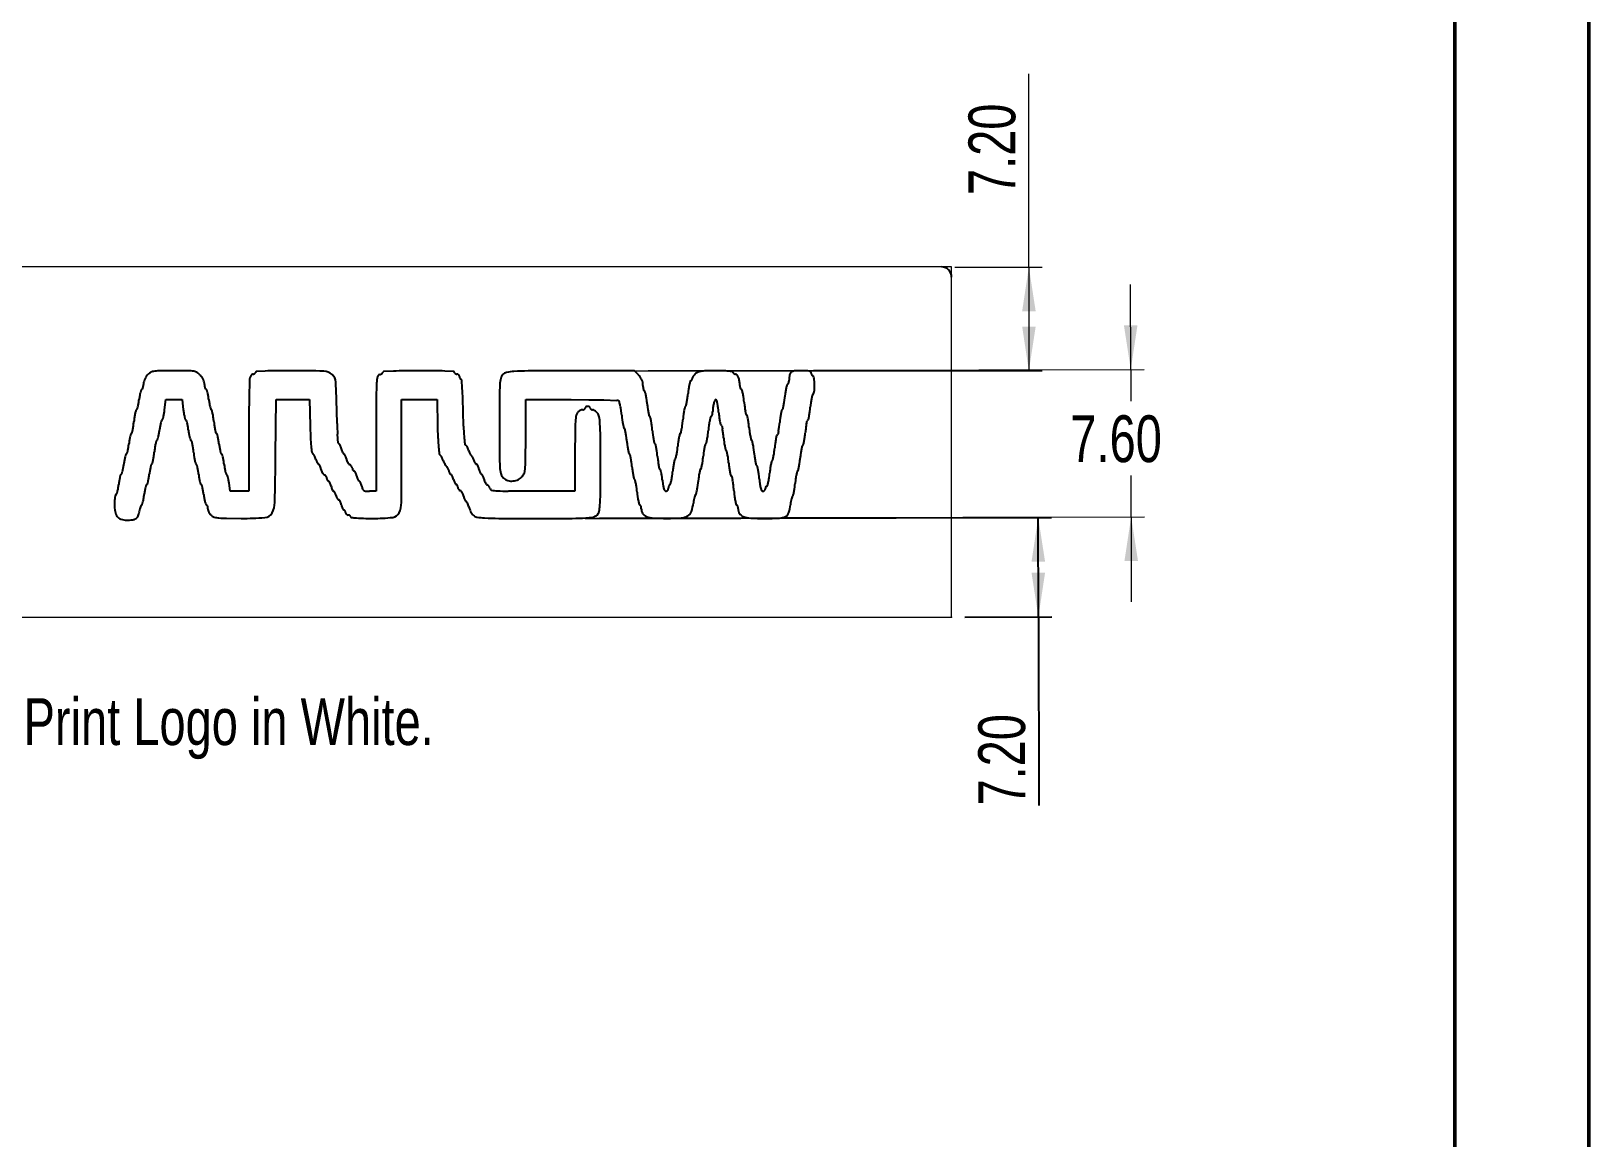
# Paper-space layout 'Flat Pattern 1_1' of a CAD drawing. Header units: millimetres. Extents: x 0 to 420, y 0 to 297.
# Drawn here: x 303.8 to 420.1, y 82.9 to 165.6 of the extents above; entities that cross this region are included whole.
import ezdxf

# ---------------------------------------------------------------- set-up
doc = ezdxf.new("R2010")
doc.units = ezdxf.units.MM
doc.header["$PDSIZE"] = -1
doc.layers.add('FORMAT', color=8, linetype='Continuous')
doc.styles.add('SLDTEXTSTYLE1', font='TXT', dxfattribs={"width": 0.75})
doc.dimstyles.new('SLDDIMSTYLE13', dxfattribs={"dimtxt": 3.5, "dimasz": 3.302, "dimexe": 0, "dimexo": 0.0625, "dimgap": 0.875, "dimtad": 1, "dimlfac": 0.666667, "dimrnd": 1e-09, "dimzin": 4, "dimdsep": 46, "dimtxsty": 'SLDTEXTSTYLE1', "dimsah": 1, "dimcen": 0.09, "dimadec": 0, "dimazin": 1, "dimtfac": 1, "dimtofl": 0, "dimtmove": 0, "dimatfit": 3, "dimfxl": 1, "dimfrac": 2, "dimtolj": 1, "dimtzin": 12, "dimarcsym": 0})
doc.dimstyles.new('SLDDIMSTYLE14', dxfattribs={"dimtxt": 3.5, "dimasz": 3.302, "dimexe": 0, "dimexo": 0.0625, "dimgap": 0.875, "dimtad": 0, "dimtih": 1, "dimtoh": 1, "dimlfac": 0.666667, "dimrnd": 1e-09, "dimzin": 4, "dimdsep": 46, "dimtxsty": 'SLDTEXTSTYLE1', "dimsah": 1, "dimcen": 0.09, "dimadec": 0, "dimazin": 1, "dimtfac": 1, "dimtmove": 0, "dimatfit": 0, "dimfxl": 1, "dimfrac": 2, "dimtolj": 1, "dimtzin": 12, "dimarcsym": 0})

# ---------------------------------------------------------------- blocks, each defined once
blk = doc.blocks.new('_D_23')
at = {"layer": 'FORMAT'}
for p, q in [((345.16, 129.2), (379.96, 129.27)), ((378.97, 121.83), (378.96, 129.27)), ((373.49, 121.82), (379.97, 121.83)), ((378.97, 121.83), (379, 107.75))]:
    blk.add_line(p, q, dxfattribs=at)
for points in [[(378.96, 129.27), (378.46, 125.96), (379.47, 125.97)], [(378.97, 121.83), (379.47, 125.13), (378.46, 125.13)]]:
    blk.add_solid(points, dxfattribs=at)
at = {"layer": 'FORMAT', "insert": (374.49, 107.74), "char_height": 3.5, "attachment_point": 1, "rotation": 90.1104, "style": 'SLDTEXTSTYLE1'}
blk.add_mtext('7.20', dxfattribs=at)
blk = doc.blocks.new('_D_24')
at = {"color": 7, "linetype": 'Continuous', "lineweight": 18}
for p, q in [((385.87, 140.32), (385.86, 146.67)), ((349.82, 140.24), (386.87, 140.32)), ((385.87, 140.32), (385.88, 137.95)), ((385.9, 129.32), (385.89, 132.39)), ((346.19, 129.23), (386.9, 129.32)), ((385.9, 129.32), (385.91, 122.97))]:
    blk.add_line(p, q, dxfattribs=at)
for points in [[(385.87, 140.32), (386.37, 143.62), (385.36, 143.62)], [(385.9, 129.32), (385.4, 126.02), (386.41, 126.02)]]:
    blk.add_solid(points, dxfattribs=at)
at = {"color": 7, "linetype": 'Continuous', "lineweight": 18, "insert": (381.36, 136.9), "char_height": 3.5, "attachment_point": 1, "style": 'SLDTEXTSTYLE1'}
blk.add_mtext('7.60', dxfattribs=at)
blk = doc.blocks.new('_D_25')
at = {"color": 7, "linetype": 'Continuous', "lineweight": 18}
for p, q in [((378.26, 147.98), (378.26, 162.41)), ((372.74, 147.98), (379.26, 147.98)), ((378.26, 147.98), (378.26, 140.22)), ((345.02, 140.22), (379.26, 140.22))]:
    blk.add_line(p, q, dxfattribs=at)
for points in [[(378.26, 147.98), (377.76, 144.68), (378.77, 144.68)], [(378.26, 140.22), (378.77, 143.53), (377.76, 143.53)]]:
    blk.add_solid(points, dxfattribs=at)
at = {"color": 7, "linetype": 'Continuous', "lineweight": 18, "insert": (373.75, 153.36), "char_height": 3.5, "attachment_point": 1, "rotation": 90, "style": 'SLDTEXTSTYLE1'}
blk.add_mtext('7.20', dxfattribs=at)

psp = doc.layouts.new('Flat Pattern 1_1')

# ---------------------------------------------------------------- linework, layer by layer
at = {"color": 7, "linetype": 'Continuous', "lineweight": 50}
for p, q in [((420.079, 0.215), (420.079, 297.215)), ((410.079, 287.215), (410.079, 10.215))]:
    psp.add_line(p, q, dxfattribs=at)
at = {"color": 7, "linetype": 'Continuous', "lineweight": 25}
for p, q in [((314.392, 140.227), (313.303, 140.215)), ((315.489, 140.225), (314.392, 140.227)), ((321.222, 140.202), (320.564, 140.166)), ((323.237, 140.235), (322.073, 140.227)), ((330.809, 140.202), (330.069, 140.168)), ((332.691, 140.235), (331.669, 140.227)), ((333.827, 140.227), (332.691, 140.235)), ((335.301, 140.166), (334.658, 140.202)), ((344.023, 140.224), (340.868, 140.212)), ((348.819, 140.235), (344.023, 140.224)), ((349.131, 139.899), (348.819, 140.235)), ((320.05, 139.48), (320.026, 138.292)), ((335.952, 138.915), (335.907, 139.553)), ((313.719, 137.316), (313.808, 138.078)), ((313.808, 138.078), (315.027, 138.078)), ((315.027, 138.078), (315.115, 137.316)), ((320.026, 138.292), (320.009, 136.907)), ((322.008, 133.921), (322.047, 138.078)), ((322.047, 138.078), (324.552, 138.078)), ((324.552, 138.078), (324.592, 136.106)), ((329.523, 138.351), (329.518, 135.551)), ((331.422, 133.89), (331.422, 138.078)), ((331.422, 138.078), (334.069, 138.078)), ((334.069, 138.078), (334.11, 136.042)), ((336.014, 137.184), (335.991, 138.143)), ((338.724, 138.332), (338.719, 136.111)), ((340.683, 135.318), (340.686, 138.078)), ((340.686, 138.078), (344.08, 138.076)), ((344.08, 138.076), (345.392, 138.068)), ((345.392, 138.068), (346.52, 138.047)), ((346.52, 138.047), (347.498, 138.018)), ((320.009, 136.907), (320.003, 135.318)), ((324.592, 136.106), (324.619, 135.22)), ((326.599, 136.285), (326.576, 137.221)), ((336.04, 136.078), (336.014, 137.184)), ((338.719, 136.111), (338.725, 133.906)), ((355.184, 136.454), (355.237, 136.207)), ((355.321, 136.141), (355.374, 135.895)), ((357.141, 136.969), (357.088, 137.215)), ((357.277, 136.656), (357.224, 136.902)), ((361.656, 136.275), (361.709, 136.522)), ((361.793, 136.588), (361.846, 136.834)), ((320.003, 135.318), (320.001, 131.225)), ((326.679, 134.82), (326.635, 135.496)), ((329.518, 135.551), (329.518, 131.225)), ((334.11, 136.042), (334.136, 135.158)), ((340.676, 133.503), (340.683, 135.318)), ((344.373, 135.646), (344.366, 134.071)), ((346.269, 133.254), (346.263, 135.329)), ((359.425, 135.38), (359.372, 135.133)), ((359.562, 135.692), (359.509, 135.446)), ((344.366, 134.071), (344.366, 131.225)), ((346.264, 131.027), (346.269, 133.254)), ((350.669, 132.908), (350.616, 133.154)), ((318.614, 131.225), (318.53, 131.859)), ((356.085, 132.331), (356.14, 132.05)), ((320.001, 131.225), (318.614, 131.225)), ((329.518, 131.225), (329.021, 131.225)), ((341.193, 131.225), (339.389, 131.231)), ((344.366, 131.225), (341.193, 131.225)), ((353.419, 131.004), (353.471, 131.251)), ((318.34, 129.202), (319.431, 129.195)), ((338.667, 129.2), (341.384, 129.195)), ((341.384, 129.195), (344.161, 129.2))]:
    psp.add_line(p, q, dxfattribs=at)
at = {"color": 7, "linetype": 'Continuous', "lineweight": 18, "flags": 128}
psp.add_lwpolyline([(371.737, 147.983), (245.737, 147.983), (245.737, 121.821), (372.487, 121.821), (372.487, 147.233), (372.487, 147.983), (371.737, 147.983)], dxfattribs=at)
at = {"color": 7, "linetype": 'Continuous', "lineweight": 25}
for centre, radius, start, end in [((371.737, 147.233), 0.75, 359.99979, 90.00085), ((313.621, 138.97), 1.519, 149.68351, 157.52452), ((313.188, 139.224), 1.017, 139.09544, 149.68389), ((313.18, 139.231), 1.007, 122.29207, 139.09475), ((313.004, 139.508), 0.678, 99.70094, 122.29303), ((313.349, 137.49), 2.726, 90.97359, 99.7035), ((315.469, 137.559), 2.667, 80.68082, 89.56222), ((315.79, 139.513), 0.686, 58.06587, 80.68215), ((315.538, 139.109), 1.163, 42.8234, 58.06621), ((315.552, 139.122), 1.143, 32.76444, 42.82414), ((315.353, 138.994), 1.38, 24.02995, 32.76527), ((320.961, 139.46), 0.911, 164.99817, 178.73789), ((320.607, 139.555), 0.544, 152.64401, 164.99568), ((320.529, 139.595), 0.457, 138.55981, 152.64494), ((320.443, 139.671), 0.343, 122.3261, 138.56352), ((320.333, 139.845), 0.136, 90.00226, 122.32644), ((320.333, 140.222), 0.241, 269.99972, 286.1509), ((320.349, 140.168), 0.185, 286.14854, 305.86303), ((320.374, 140.133), 0.141, 305.86627, 328.75592), ((320.415, 140.108), 0.0933, 328.75176, 0.00117), ((320.567, 140.108), 0.0585, 93.47048, 180.00102), ((322.416, 114.542), 25.688, 90.76394, 92.66266), ((323.237, 58.939), 81.296, 88.31947, 89.99998), ((325.593, 139.254), 0.947, 47.92943, 88.31976), ((325.672, 139.341), 0.829, 3.08092, 47.92995), ((332.619, 139.129), 3.072, 167.69231, 176.69361), ((329.826, 139.738), 0.213, 104.65619, 167.6908), ((329.605, 140.585), 0.662, 284.6562, 293.56293), ((329.682, 140.407), 0.468, 293.56118, 305.11525), ((329.768, 140.285), 0.319, 305.11259, 318.82997), ((329.954, 140.123), 0.0725, 318.8313, 359.99855), ((330.072, 140.123), 0.0456, 92.80384, 180.00317), ((332.186, 107.452), 32.779, 90.90413, 92.40847), ((333.491, 115.695), 24.535, 87.27397, 89.21643), ((335.297, 140.108), 0.0584, 359.99797, 86.43238), ((335.443, 140.108), 0.0872, 180.00901, 213.70907), ((335.494, 140.142), 0.149, 213.71962, 236.30755), ((335.526, 140.19), 0.207, 236.31058, 255.16034), ((335.546, 140.265), 0.284, 255.15523, 270.00434), ((335.546, 139.792), 0.189, 67.37895, 89.99356), ((335.545, 139.79), 0.192, 22.62312, 67.37688), ((335.548, 139.791), 0.189, 359.99921, 22.62489), ((336.039, 139.791), 0.303, 179.99843, 193.90664), ((335.951, 139.769), 0.212, 193.90587, 212.05809), ((335.896, 139.734), 0.147, 212.05258, 234.29863), ((335.856, 139.678), 0.0779, 234.2891, 270.0068), ((335.856, 139.549), 0.0513, 4.39361, 89.9991), ((341.634, 139.002), 2.885, 166.80067, 176.20658), ((339.426, 139.52), 0.618, 137.29018, 166.80073), ((339.382, 139.561), 0.558, 102.22819, 137.29006), ((340.009, 136.668), 3.518, 93.23645, 102.22788), ((340.978, 119.527), 20.686, 90.30569, 93.23576), ((348.208, 139.044), 1.259, 32.92815, 42.82582), ((348.312, 139.111), 1.134, 22.23093, 32.93095), ((352.889, 139.636), 0.233, 344.59648, 0.00991), ((353.303, 139.636), 0.181, 154.66335, 179.98978), ((353.851, 139.375), 0.788, 146.1609, 154.64761), ((354.002, 139.274), 0.97, 138.19534, 146.15873), ((354.045, 139.236), 1.027, 130.56938, 138.19654), ((353.765, 139.563), 0.596, 109.32451, 130.57026), ((354.035, 138.794), 1.412, 98.1664, 109.32562), ((354.334, 136.711), 3.516, 91.60076, 98.16799), ((354.9, 116.47), 23.765, 89.99997, 91.60185), ((354.9, 124.193), 16.041, 88.15174, 89.99975), ((355.225, 134.265), 5.964, 84.28363, 88.15108), ((355.211, 134.127), 6.103, 81.42448, 84.28244), ((356.113, 140.108), 0.0547, 0.00093, 81.42535), ((356.261, 140.108), 0.0932, 179.98485, 211.25301), ((356.302, 140.133), 0.141, 211.25072, 234.13129), ((356.327, 140.168), 0.185, 234.13292, 253.8544), ((356.343, 140.222), 0.241, 253.8491, 269.99962), ((356.343, 139.819), 0.162, 38.39903, 90.0028), ((355.915, 139.48), 0.708, 21.08801, 38.40473), ((355.386, 139.276), 1.275, 8.26264, 21.08497), ((362.608, 139.527), 2.253, 170.01493, 179.99897), ((360.707, 139.861), 0.323, 128.14829, 170.00967), ((360.792, 139.754), 0.459, 95.36057, 128.14479), ((361.257, 134.792), 5.443, 90.00009, 95.36024), ((361.257, 131.578), 8.657, 87.50089, 89.99969), ((361.589, 139.174), 1.054, 75.71805, 87.50186), ((361.778, 139.92), 0.284, 49.58587, 75.72079), ((361.885, 140.045), 0.12, 0.00293, 49.58593), ((362.289, 140.045), 0.284, 180.00371, 194.83616), ((362.214, 140.025), 0.207, 194.84881, 213.68653), ((362.166, 139.993), 0.149, 213.69398, 236.27497), ((362.132, 139.941), 0.0872, 236.28266, 270.00109), ((362.132, 139.802), 0.0517, 16.48284, 90.00482), ((360.648, 139.363), 1.599, 10.30094, 16.48929), ((360.217, 139.285), 2.037, 3.91764, 10.30827), ((314.643, 137.888), 2.827, 165.08531, 170.18914), ((314.545, 137.914), 2.725, 160.93601, 165.08454), ((312.019, 138.787), 0.052, 89.99842, 160.9363), ((312.019, 138.89), 0.0515, 270.00475, 328.79894), ((311.741, 139.059), 0.377, 328.805, 342.39157), ((311.491, 139.138), 0.638, 342.39293, 353.10849), ((310.982, 139.2), 1.152, 353.10881, 359.99913), ((312.781, 139.2), 0.648, 165.5281, 180.00031), ((313.54, 139.004), 1.432, 157.52529, 165.52829), ((315.463, 139.043), 1.259, 14.95338, 24.03121), ((316.055, 139.201), 0.646, 0.00024, 14.95358), ((317.863, 139.201), 1.162, 180.0004, 186.86074), ((317.349, 139.139), 0.644, 186.86021, 197.53568), ((317.097, 139.06), 0.38, 197.53552, 211.05595), ((316.816, 138.89), 0.0514, 211.05529, 270.00383), ((316.816, 138.787), 0.052, 19.06509, 90.00018), ((314.29, 137.914), 2.725, 14.91507, 19.0636), ((314.191, 137.888), 2.827, 9.81117, 14.915), ((269.157, 136.299), 57.426, 0.92072, 3.08138), ((347.145, 138.29), 17.621, 176.69329, 179.80192), ((311.996, 137.342), 24.008, 1.91126, 3.75677), ((352.835, 138.26), 14.111, 176.20662, 179.70508), ((348.355, 139.129), 1.088, 11.29266, 22.22936), ((348.4, 139.138), 1.042, 359.99864, 11.2922), ((351.086, 139.138), 1.645, 180.00208, 185.69365), ((350.331, 139.063), 0.886, 185.6968, 194.74092), ((350.011, 138.978), 0.555, 194.74139, 205.50397), ((349.554, 138.76), 0.048, 205.50484, 270.00371), ((349.554, 138.663), 0.0495, 14.68532, 89.99586), ((344.572, 137.357), 5.2, 11.93532, 14.68257), ((345.367, 137.525), 4.387, 7.86007, 11.93555), ((343.696, 139.376), 9.153, 352.34587, 354.64487), ((361.159, 137.739), 8.386, 172.13818, 174.64778), ((357.196, 138.287), 4.387, 168.06445, 172.13993), ((357.996, 138.118), 5.203, 165.31884, 168.06423), ((353.01, 139.424), 0.0495, 90.00175, 165.31061), ((353.01, 139.553), 0.0793, 270.01355, 302.6145), ((352.983, 139.594), 0.128, 302.63626, 325.35828), ((352.946, 139.62), 0.174, 325.37376, 344.58845), ((354.241, 139.11), 2.433, 0.34945, 8.25646), ((357.382, 139.129), 0.708, 180.34566, 189.23106), ((357.095, 139.082), 0.418, 189.2263, 202.41883), ((356.935, 139.016), 0.244, 202.41533, 219.71392), ((356.791, 138.897), 0.0579, 219.69408, 270.00301), ((356.791, 138.788), 0.0513, 15.0911, 90.00809), ((352.148, 137.535), 4.861, 12.17041, 15.10125), ((352.753, 137.665), 4.241, 7.95278, 12.1699), ((368.103, 137.512), 8.104, 172.0484, 174.64558), ((364.277, 138.046), 4.241, 167.8301, 172.04722), ((364.891, 137.913), 4.869, 164.9025, 167.82834), ((360.239, 139.168), 0.0513, 90.00416, 164.89041), ((360.239, 139.275), 0.0557, 269.99947, 322.97507), ((360.065, 139.407), 0.274, 322.96673, 339.27978), ((359.88, 139.477), 0.472, 339.28176, 351.75442), ((359.536, 139.527), 0.82, 351.75205, 359.99715), ((362.143, 138.407), 0.0513, 90.0104, 164.89041), ((362.143, 138.505), 0.0471, 270.00013, 345.22605), ((360.377, 138.971), 1.873, 345.23333, 350.55258), ((360.033, 139.028), 2.222, 350.5616, 356.41338), ((358.35, 139.156), 3.909, 359.99704, 3.92167), ((357.979, 139.156), 4.279, 356.41693, 0.0016), ((316.1, 136.053), 4.688, 164.81871, 167.66166), ((311.621, 137.269), 0.0474, 89.99754, 164.8157), ((311.621, 137.365), 0.0484, 270.00429, 341.93621), ((308.736, 138.305), 3.082, 341.9419, 345.62559), ((308.802, 138.288), 3.015, 345.62629, 350.40473), ((306.175, 138.732), 5.678, 350.40475, 353.37982), ((317.076, 137.467), 5.295, 170.18953, 173.38056), ((307.817, 138.001), 5.942, 350.53793, 353.38028), ((321.018, 138.001), 5.942, 186.61972, 189.46207), ((311.756, 137.467), 5.298, 6.62011, 9.80953), ((322.948, 138.766), 5.969, 186.62015, 189.45005), ((320.176, 138.304), 3.159, 189.45049, 194.00569), ((320.384, 138.356), 3.374, 194.00736, 197.38453), ((317.209, 137.362), 0.046, 197.40354, 269.98341), ((317.209, 137.271), 0.0452, 14.70805, 90.01547), ((312.265, 135.972), 5.157, 12.12148, 14.71704), ((345.109, 136.59), 0.753, 109.11143, 117.6457), ((344.946, 137.061), 0.255, 89.99122, 109.11824), ((344.946, 137.574), 0.258, 270.0134, 285.60785), ((344.963, 137.512), 0.193, 285.62473, 304.98418), ((344.991, 137.472), 0.144, 304.9946, 327.78445), ((345.036, 137.443), 0.0908, 327.78468, 0.00409), ((345.214, 137.443), 0.0871, 146.27547, 180.00461), ((345.266, 137.409), 0.149, 123.68324, 146.29347), ((345.298, 137.361), 0.206, 104.83561, 123.69111), ((345.318, 137.286), 0.284, 75.15148, 104.84852), ((345.337, 137.361), 0.206, 56.30889, 75.16439), ((345.369, 137.409), 0.149, 33.71734, 56.31371), ((345.421, 137.443), 0.0872, 359.99891, 33.71734), ((345.608, 137.443), 0.1, 179.99888, 208.93431), ((345.639, 137.46), 0.136, 208.93621, 231.95677), ((345.658, 137.485), 0.167, 231.96307, 252.44658), ((345.67, 137.522), 0.206, 252.45267, 269.98976), ((345.67, 137.136), 0.181, 64.64777, 90.00536), ((345.41, 136.587), 0.787, 56.15901, 64.65292), ((347.491, 137.779), 0.239, 57.28768, 88.19422), ((347.541, 137.858), 0.146, 15.71047, 57.2954), ((342.998, 136.58), 4.866, 12.41261, 15.71144), ((343.106, 136.604), 4.755, 8.26668, 12.41294), ((340.348, 136.203), 7.542, 5.33241, 8.26701), ((341.399, 136.977), 8.392, 5.35352, 7.86139), ((358.854, 138.613), 9.139, 185.3534, 187.65587), ((354.513, 138.029), 4.759, 187.65608, 191.40843), ((357.807, 136.267), 5.384, 169.24966, 172.78151), ((359.711, 135.907), 7.321, 167.15065, 169.25367), ((352.617, 137.525), 0.0452, 90.00631, 167.15023), ((352.617, 137.615), 0.0455, 269.99698, 346.23419), ((346.714, 139.061), 6.123, 346.24118, 348.58967), ((348.053, 138.79), 4.756, 348.59005, 352.34442), ((357.458, 137.144), 2.812, 172.94528, 179.71707), ((356.73, 137.234), 2.078, 164.45072, 172.94411), ((356.239, 137.37), 1.568, 155.57758, 164.44651), ((354.902, 137.977), 0.101, 89.99926, 155.57642), ((354.902, 138.033), 0.0448, 13.60358, 90.00337), ((348.84, 136.565), 6.283, 11.31382, 13.60531), ((350.26, 136.849), 4.834, 7.62245, 11.31537), ((345.852, 136.26), 9.281, 5.35288, 7.62), ((348.927, 137.131), 8.104, 5.35442, 7.9516), ((366.625, 138.789), 9.671, 185.35166, 187.52726), ((362.027, 138.182), 5.033, 187.527, 191.07242), ((365.921, 135.802), 6.298, 166.40517, 168.69144), ((359.843, 137.271), 0.0447, 89.99468, 166.40105), ((359.843, 137.361), 0.0447, 270.00048, 346.41151), ((353.763, 138.831), 6.3, 346.40542, 348.69065), ((355.194, 138.545), 4.841, 348.69238, 352.37994), ((350.78, 139.135), 9.294, 352.38252, 354.64653), ((352.295, 138.41), 9.685, 352.4733, 354.64585), ((369.985, 136.753), 8.083, 172.04494, 174.64904), ((366.177, 137.285), 4.237, 167.82909, 172.05025), ((366.786, 137.154), 4.861, 164.89875, 167.82959), ((303.101, 137.248), 8.366, 352.02326, 354.37235), ((319.069, 135.675), 7.68, 171.81331, 174.37264), ((315.451, 136.195), 4.024, 167.66295, 171.81403), ((316.483, 135.568), 3.146, 165.9637, 170.5382), ((316.676, 135.52), 3.344, 162.55902, 165.96478), ((313.529, 136.509), 0.0462, 89.98973, 162.56966), ((313.529, 136.601), 0.0462, 270.00503, 342.5638), ((310.381, 137.59), 3.346, 342.5598, 345.964), ((310.574, 137.542), 3.147, 345.96417, 350.53805), ((318.26, 137.542), 3.146, 189.4618, 194.0363), ((318.453, 137.59), 3.345, 194.03541, 197.4404), ((315.306, 136.601), 0.0462, 197.4362, 269.99497), ((315.306, 136.509), 0.0462, 17.43034, 90.01113), ((312.158, 135.52), 3.345, 14.03541, 17.4404), ((312.351, 135.568), 3.146, 9.4618, 14.0363), ((313.176, 136.168), 4.224, 8.16763, 12.12034), ((309.362, 135.621), 8.078, 5.73436, 8.16794), ((325.438, 137.235), 8.079, 185.7345, 188.16758), ((354.897, 137.214), 28.314, 181.88134, 183.47909), ((358.34, 135.525), 13.968, 176.25374, 179.50197), ((349.096, 136.13), 4.704, 170.51529, 176.25365), ((344.841, 136.841), 0.39, 134.99886, 170.51675), ((345.083, 136.599), 0.733, 125.78407, 135.0027), ((345.16, 136.492), 0.864, 117.64257, 125.79084), ((345.309, 136.436), 0.97, 48.19534, 56.15873), ((345.269, 136.391), 1.029, 40.57592, 48.19), ((345.637, 136.707), 0.545, 9.35671, 40.56976), ((341.188, 135.974), 5.054, 3.28539, 9.35575), ((328.021, 135.218), 18.242, 0.34839, 3.28551), ((357.73, 137.825), 9.916, 185.33138, 187.5239), ((353.01, 137.202), 5.155, 187.52391, 191.10073), ((354.751, 137.543), 6.929, 191.09962, 193.25209), ((355.831, 138.295), 6.104, 191.40722, 193.76318), ((349.947, 136.854), 0.0455, 193.75952, 270.00931), ((349.947, 136.763), 0.0452, 12.84346, 89.99646), ((342.829, 135.14), 7.346, 10.75041, 12.84643), ((344.753, 135.506), 5.387, 7.21896, 10.74891), ((339.811, 134.879), 10.369, 5.05735, 7.22048), ((347.041, 136.842), 5.384, 349.24966, 352.78151), ((342.087, 137.47), 10.377, 352.78074, 354.94224), ((362.775, 135.638), 10.391, 172.78149, 174.94005), ((363.697, 134.964), 9.406, 172.55499, 174.94), ((359.226, 135.548), 4.898, 168.66385, 172.55124), ((360.378, 135.316), 6.072, 166.14331, 168.65918), ((354.531, 136.759), 0.05, 90.00892, 166.13814), ((354.531, 136.86), 0.0518, 269.99148, 327.77357), ((354.273, 137.023), 0.357, 327.76869, 341.69332), ((354.036, 137.102), 0.607, 341.70138, 352.63929), ((353.561, 137.163), 1.086, 352.63811, 359.71467), ((364.735, 138.03), 9.685, 185.35415, 187.5267), ((360.122, 137.42), 5.031, 187.52633, 191.07309), ((355.279, 136.217), 0.0429, 193.17922, 270.01323), ((355.279, 136.131), 0.0429, 13.19853, 89.99196), ((357.183, 136.978), 0.0429, 193.19853, 269.99196), ((357.183, 136.893), 0.0429, 13.17922, 90.01323), ((352.34, 135.69), 5.031, 7.52633, 11.07309), ((347.727, 135.08), 9.685, 5.35415, 7.5267), ((350.026, 137.266), 9.669, 352.47243, 354.64845), ((368.908, 135.497), 9.296, 172.3826, 174.64625), ((364.491, 136.088), 4.84, 168.6917, 172.38061), ((366.594, 135.309), 5.031, 168.92691, 172.47367), ((361.751, 136.512), 0.0429, 89.99262, 166.80748), ((361.751, 136.598), 0.0429, 270.00219, 346.81478), ((356.908, 137.801), 5.031, 348.92691, 352.47367), ((317.197, 134.065), 6.184, 170.6486, 173.37962), ((314.317, 134.54), 3.265, 166.24309, 170.64801), ((314.642, 134.46), 3.599, 163.06839, 166.24161), ((311.241, 135.495), 0.0444, 89.99252, 163.06465), ((311.241, 135.583), 0.0436, 270.01254, 345.7495), ((305.952, 136.925), 5.501, 345.76132, 348.20014), ((307.064, 136.693), 4.364, 348.20027, 352.02301), ((317.617, 133.771), 4.683, 164.81723, 167.66347), ((313.144, 134.985), 0.0474, 89.99524, 164.82598), ((313.144, 135.08), 0.0484, 270.00429, 341.93621), ((310.258, 136.021), 3.083, 341.9421, 345.62487), ((310.325, 136.004), 3.014, 345.62567, 350.40536), ((307.697, 136.448), 5.68, 350.40524, 353.37963), ((319.244, 135.108), 5.945, 170.53847, 173.37974), ((309.591, 135.108), 5.945, 6.62026, 9.46153), ((321.138, 136.448), 5.68, 186.62037, 189.59476), ((318.511, 136.004), 3.015, 189.59542, 194.37324), ((318.578, 136.021), 3.084, 194.37629, 198.05751), ((315.691, 135.08), 0.0484, 198.0623, 269.99638), ((315.691, 134.985), 0.0474, 15.17402, 90.00476), ((311.219, 133.771), 4.682, 12.33636, 15.18327), ((321.623, 136.688), 4.225, 188.16818, 192.12019), ((322.529, 136.882), 5.152, 192.12014, 194.71838), ((317.59, 135.585), 0.0452, 194.71384, 269.99872), ((317.59, 135.494), 0.046, 17.38329, 90.00366), ((314.415, 134.499), 3.374, 14.00824, 17.3853), ((314.623, 134.551), 3.159, 9.44976, 14.00589), ((311.85, 134.09), 5.97, 6.62058, 9.44992), ((336.581, 135.692), 11.972, 182.25729, 185.23991), ((348.142, 135.703), 14.016, 182.22955, 184.89307), ((353.088, 136.603), 17.055, 181.76298, 184.2869), ((352.073, 136.527), 16.037, 184.28664, 186.20689), ((348.05, 135.965), 0.0447, 193.25417, 269.98655), ((348.05, 135.876), 0.0447, 13.60534, 89.99893), ((341.965, 134.404), 6.305, 11.30917, 13.59297), ((343.407, 134.693), 4.834, 7.61736, 11.31033), ((338.985, 134.101), 9.296, 5.35375, 7.6174), ((357.488, 135.835), 9.288, 185.35331, 187.6187), ((360.481, 136.709), 10.382, 185.05863, 187.2192), ((355.528, 136.081), 5.389, 187.21997, 190.74855), ((357.45, 136.447), 7.346, 190.75041, 192.84643), ((361.125, 133.737), 9.125, 172.3424, 174.64834), ((356.8, 134.318), 4.761, 168.59309, 172.34342), ((358.122, 134.051), 6.11, 166.23745, 168.59091), ((352.231, 135.494), 0.0455, 89.99698, 166.23419), ((352.231, 135.585), 0.0452, 270.00631, 347.15023), ((345.105, 137.21), 7.354, 347.15531, 349.24901), ((347.041, 136.442), 7.321, 347.15065, 349.25367), ((348.945, 136.081), 5.383, 349.24954, 352.78193), ((343.979, 136.71), 10.389, 352.78121, 354.94015), ((350.435, 134.928), 5.033, 7.527, 11.07242), ((345.836, 134.32), 9.671, 5.35166, 7.52726), ((364.72, 136.09), 9.296, 185.35375, 187.6174), ((366.624, 136.851), 9.296, 185.35375, 187.6174), ((362.197, 136.259), 4.829, 187.61533, 191.31235), ((363.637, 136.546), 6.298, 191.30856, 193.59483), ((357.559, 135.077), 0.0447, 193.59895, 269.99816), ((357.559, 134.987), 0.0447, 13.60128, 89.9939), ((351.465, 133.514), 6.314, 11.31059, 13.59085), ((364.311, 134.167), 5.033, 168.92758, 172.473), ((359.467, 135.37), 0.0429, 90.00219, 166.81478), ((359.467, 135.456), 0.0429, 269.99262, 346.80748), ((354.624, 136.659), 5.031, 348.92691, 352.47367), ((356.725, 135.88), 4.841, 348.69238, 352.37994), ((352.31, 136.47), 9.296, 352.3826, 354.64625), ((371.192, 134.701), 9.669, 172.47243, 174.64845), ((313.819, 133.03), 3.146, 165.9637, 170.5382), ((314.013, 132.981), 3.347, 162.56096, 165.9641), ((310.864, 133.971), 0.0462, 90.00679, 162.5526), ((310.864, 134.063), 0.0462, 269.98973, 342.56966), ((307.718, 135.051), 3.344, 342.55902, 345.96478), ((307.91, 135.004), 3.146, 345.9637, 350.5382), ((305.148, 135.464), 5.946, 350.53895, 353.37956), ((308.587, 134.409), 4.364, 348.20027, 352.02301), ((304.626, 134.964), 8.364, 352.02291, 354.37248), ((320.597, 133.39), 7.684, 171.81413, 174.37205), ((316.972, 133.911), 4.023, 167.66192, 171.8144), ((311.861, 133.911), 4.024, 8.18614, 12.33754), ((308.238, 133.39), 7.684, 5.62795, 8.18587), ((324.206, 134.963), 8.361, 185.62706, 187.97756), ((320.249, 134.409), 4.366, 187.97726, 191.79892), ((323.685, 135.463), 5.944, 186.6199, 189.46159), ((320.924, 135.003), 3.145, 189.46117, 194.03692), ((321.116, 135.051), 3.344, 194.03464, 197.44118), ((317.971, 134.063), 0.0462, 197.43034, 270.0094), ((317.971, 133.971), 0.0462, 17.4474, 89.99408), ((314.823, 132.982), 3.345, 14.03512, 17.43982), ((315.017, 133.03), 3.145, 9.46117, 14.03692), ((49.614, 136.516), 272.406, 358.71028, 359.45429), ((335.084, 135.554), 10.468, 185.23932, 187.69915), ((324.862, 134.172), 0.153, 187.70028, 238.34787), ((324.666, 133.855), 0.22, 35.72241, 58.34902), ((324.053, 133.414), 0.975, 28.23003, 35.72051), ((323.877, 133.32), 1.175, 21.10731, 28.23005), ((326.724, 134.823), 0.0451, 183.9175, 270.0093), ((326.724, 134.719), 0.0592, 36.47216, 89.9865), ((326.275, 134.387), 0.618, 26.87309, 36.45827), ((326.031, 134.264), 0.891, 18.28669, 26.86766), ((325.482, 134.082), 1.47, 12.38728, 18.28499), ((328.386, 134.72), 1.504, 192.38631, 198.14798), ((327.818, 134.534), 0.906, 198.14648, 206.56418), ((327.573, 134.412), 0.633, 206.5618, 215.896), ((327.107, 134.074), 0.0575, 215.88372, 270.00835), ((327.107, 133.959), 0.0578, 36.58388, 89.98716), ((326.674, 133.638), 0.597, 26.93115, 36.57651), ((326.439, 133.518), 0.861, 18.30906, 26.93599), ((325.907, 133.342), 1.422, 12.3865, 18.3136), ((17.153, 133.89), 314.269, 359.36042, 0), ((349.228, 135.796), 15.107, 184.89293, 186.74499), ((334.37, 134.039), 0.145, 186.74374, 237.45721), ((334.163, 133.714), 0.24, 37.61136, 57.45798), ((333.56, 133.25), 1.001, 30.73733, 37.61186), ((336.284, 134.81), 0.156, 186.20776, 238.34311), ((336.087, 134.49), 0.22, 35.72047, 58.34009), ((335.473, 134.048), 0.977, 28.23347, 35.71067), ((335.297, 133.954), 1.176, 21.10834, 28.22718), ((335.276, 133.946), 1.198, 14.08768, 21.10838), ((337.777, 134.574), 1.38, 194.09003, 199.87354), ((337.274, 134.392), 0.846, 199.87911, 208.22338), ((337.055, 134.275), 0.597, 208.23145, 217.42309), ((336.625, 133.945), 0.0553, 217.426, 269.99613), ((336.625, 133.833), 0.0566, 39.64099, 89.9936), ((336.286, 133.553), 0.496, 29.43199, 39.63325), ((336.091, 133.443), 0.72, 20.43269, 29.43572), ((353.31, 133.983), 14.586, 180.30263, 183.72973), ((353.073, 135.244), 4.834, 187.61736, 191.31033), ((354.515, 135.533), 6.305, 191.30917, 193.59297), ((348.431, 134.062), 0.0447, 193.60534, 269.99535), ((348.431, 133.972), 0.0447, 13.58849, 90.0031), ((342.35, 132.502), 6.3, 11.30935, 13.59458), ((350.332, 134.823), 0.0452, 192.83779, 270.011), ((350.332, 134.733), 0.0455, 13.76522, 89.99464), ((344.448, 133.291), 6.104, 11.40722, 13.76318), ((345.768, 133.558), 4.757, 7.6554, 11.40911), ((341.425, 132.974), 9.139, 5.3534, 7.65587), ((360.151, 134.729), 9.669, 185.35329, 187.5293), ((345.744, 135.157), 6.325, 346.41015, 348.68647), ((347.201, 134.865), 4.84, 348.6917, 352.38061), ((342.784, 135.455), 9.296, 352.3826, 354.64625), ((344.674, 134.695), 9.31, 352.38347, 354.64365), ((363.028, 132.975), 9.125, 172.3424, 174.64834), ((358.701, 133.557), 4.76, 168.59241, 172.3441), ((360.025, 133.29), 6.11, 166.23745, 168.59091), ((354.135, 134.733), 0.0455, 90.00611, 166.24107), ((354.135, 134.823), 0.0452, 269.99176, 347.15591), ((360.306, 135.499), 4.841, 187.62006, 191.30762), ((361.736, 135.786), 6.3, 191.30935, 193.59458), ((355.656, 134.315), 0.0447, 193.58849, 270.00668), ((355.656, 134.226), 0.0447, 13.58849, 89.99952), ((349.575, 132.755), 6.3, 11.30935, 13.59458), ((351.006, 133.042), 4.841, 7.62006, 11.30762), ((352.92, 133.805), 4.831, 7.61601, 11.31168), ((348.509, 133.214), 9.281, 5.35288, 7.62), ((367.003, 134.947), 9.294, 185.35347, 187.61748), ((353.01, 135.024), 6.3, 346.40542, 348.69065), ((354.451, 134.736), 4.831, 348.68832, 352.38399), ((350.026, 135.328), 9.296, 352.3826, 354.64625), ((368.921, 133.557), 9.683, 172.47322, 174.64613), ((370.439, 132.832), 9.296, 172.3826, 174.64625), ((366.024, 133.422), 4.841, 168.69238, 172.37994), ((367.455, 133.136), 6.3, 166.40542, 168.69065), ((361.374, 134.607), 0.0447, 90.00048, 166.41151), ((361.374, 134.696), 0.0447, 269.99332, 346.41151), ((355.3, 136.165), 6.294, 346.40432, 348.69174), ((307.334, 133.53), 3.348, 342.56115, 345.96352), ((307.529, 133.481), 3.146, 345.9635, 350.53789), ((304.767, 133.941), 5.946, 350.53895, 353.37956), ((316.577, 132.57), 5.942, 170.53793, 173.38028), ((318.722, 131.781), 6.186, 170.64908, 173.37945), ((315.84, 132.255), 3.265, 166.24283, 170.64745), ((316.159, 132.177), 3.594, 163.06591, 166.24408), ((312.764, 133.211), 0.0444, 90.00759, 163.06022), ((312.764, 133.299), 0.0435, 269.99636, 345.76476), ((307.478, 134.64), 5.497, 345.76059, 348.20121), ((321.361, 134.641), 5.501, 191.79996, 194.23858), ((316.071, 133.299), 0.0435, 194.23524, 270.00456), ((316.071, 133.211), 0.0444, 16.94141, 89.99079), ((312.672, 132.176), 3.597, 13.75747, 16.93254), ((312.994, 132.255), 3.266, 9.35271, 13.7567), ((310.111, 131.78), 6.188, 6.62109, 9.35038), ((312.258, 132.57), 5.942, 6.61972, 9.46207), ((324.3, 133.968), 6.18, 186.62049, 189.35313), ((321.421, 133.494), 3.262, 189.35233, 193.76083), ((321.741, 133.572), 3.592, 193.7602, 196.94003), ((323.855, 133.311), 1.198, 14.08953, 21.10785), ((326.309, 133.927), 1.332, 194.0906, 200.08749), ((325.83, 133.752), 0.822, 200.08751, 208.69637), ((325.613, 133.634), 0.575, 208.69712, 218.28565), ((325.208, 133.313), 0.0578, 218.28778, 270.0027), ((325.208, 133.2), 0.0554, 35.74823, 89.98565), ((324.749, 132.87), 0.621, 26.47864, 35.72684), ((324.511, 132.752), 0.886, 18.10823, 26.4788), ((323.954, 132.569), 1.473, 12.38752, 18.10753), ((326.344, 133.094), 0.975, 192.38698, 201.41149), ((326.281, 133.07), 0.907, 201.41397, 210.94328), ((328.248, 133.856), 0.975, 192.38649, 201.41298), ((328.184, 133.831), 0.907, 201.41178, 210.94265), ((328.025, 133.735), 0.721, 210.94506, 221.33308), ((327.628, 133.387), 0.193, 221.33562, 249.00823), ((327.472, 132.98), 0.243, 49.75979, 69.00452), ((327.413, 132.91), 0.335, 34.62955, 49.7496), ((327.414, 132.91), 0.333, 19.47564, 34.63156), ((327.503, 132.942), 0.239, 359.99922, 19.47728), ((328.064, 132.942), 0.322, 179.99817, 193.32527), ((327.965, 132.919), 0.221, 193.31901, 211.01449), ((327.904, 132.882), 0.149, 211.01576, 232.95783), ((327.859, 132.822), 0.074, 232.95824, 269.99305), ((327.859, 132.684), 0.0642, 38.10385, 90.00934), ((327.456, 132.368), 0.576, 27.76336, 38.11678), ((327.217, 132.242), 0.847, 18.69372, 27.76719), ((333.405, 133.158), 1.181, 24.14328, 30.73803), ((333.447, 133.176), 1.136, 17.35439, 24.14654), ((335.671, 133.872), 1.195, 197.35772, 204.12364), ((336.187, 134.102), 1.76, 204.12425, 209.18819), ((336.083, 134.044), 1.641, 209.1923, 214.3459), ((335.24, 133.468), 0.62, 214.34047, 225.00445), ((334.398, 132.627), 0.571, 34.55959, 45.0026), ((334.249, 132.524), 0.751, 26.0664, 34.56287), ((334.313, 132.555), 0.68, 17.26319, 26.0658), ((334.699, 132.675), 0.276, 0.00128, 17.26264), ((335.255, 132.675), 0.28, 179.99673, 194.32607), ((335.688, 133.293), 1.15, 14.09017, 20.43054), ((337.775, 133.816), 1.001, 194.08957, 201.39422), ((337.451, 133.69), 0.654, 201.39622, 211.4489), ((337.27, 133.579), 0.441, 211.45201, 223.19847), ((336.998, 133.323), 0.0678, 223.19208, 270.00652), ((336.998, 133.193), 0.0626, 37.58044, 90.00192), ((336.581, 132.872), 0.589, 27.48327, 37.58983), ((336.34, 132.747), 0.86, 18.56341, 27.47722), ((335.825, 132.574), 1.403, 12.38547, 18.56557), ((338.664, 133.197), 1.503, 192.38581, 198.14951), ((338.097, 133.011), 0.906, 198.14426, 206.5664), ((341.834, 133.235), 3.085, 183.72999, 192.69894), ((339.428, 132.995), 1.222, 337.60392, 354.31091), ((333.854, 133.55), 6.823, 354.3104, 359.60453), ((343.786, 132.789), 4.836, 7.61804, 11.30965), ((339.367, 132.198), 9.294, 5.35347, 7.61748), ((357.869, 133.932), 9.288, 185.35331, 187.6187), ((353.456, 133.341), 4.836, 187.61804, 191.30965), ((355.545, 134.12), 5.023, 187.5289, 191.08168), ((350.711, 132.918), 0.043, 193.19719, 270.00397), ((350.711, 132.831), 0.0436, 15.4023, 90.00772), ((346.372, 131.635), 4.544, 12.67517, 15.40878), ((347.08, 131.794), 3.818, 8.61285, 12.68031), ((343.309, 133.467), 8.386, 352.13818, 354.64778), ((360.912, 131.817), 9.294, 172.38252, 174.64653), ((356.499, 132.407), 4.841, 168.69238, 172.37994), ((357.929, 132.121), 6.3, 166.40542, 168.69065), ((351.849, 133.591), 0.0447, 90.00048, 166.41151), ((351.849, 133.681), 0.0447, 269.99468, 346.40105), ((359.846, 131.357), 6.314, 166.40915, 168.68941), ((353.752, 132.83), 0.0447, 90.0061, 166.39872), ((353.752, 132.919), 0.0447, 270.0061, 346.39872), ((347.658, 134.393), 6.314, 346.40915, 348.68941), ((349.113, 134.102), 4.831, 348.68832, 352.38399), ((346.591, 132.452), 9.296, 5.35375, 7.6174), ((364.769, 134.155), 8.962, 185.35132, 187.69952), ((360.526, 133.581), 4.68, 187.69636, 191.51268), ((361.731, 133.826), 5.91, 191.51425, 193.94411), ((362.579, 134.356), 4.831, 187.61601, 191.31168), ((364.034, 134.646), 6.314, 191.31059, 193.59085), ((357.94, 133.173), 0.0447, 193.60128, 269.9939), ((357.94, 133.084), 0.0447, 13.61173, 89.99254), ((351.849, 131.611), 6.311, 11.30979, 13.5911), ((353.302, 131.902), 4.829, 7.61533, 11.31235), ((368.141, 131.692), 9.281, 172.38, 174.64712), ((363.728, 132.282), 4.829, 168.68765, 172.38467), ((365.178, 131.993), 6.308, 166.40805, 168.69051), ((359.09, 133.464), 0.0447, 90.0061, 166.39872), ((359.09, 133.554), 0.0447, 270.00048, 346.41151), ((367.072, 131.233), 6.298, 166.40517, 168.69144), ((360.994, 132.703), 0.0447, 90.00184, 166.40105), ((360.994, 132.792), 0.0447, 269.99332, 346.41151), ((354.913, 134.263), 6.3, 346.40542, 348.69065), ((356.344, 133.977), 4.841, 348.69238, 352.37994), ((351.93, 134.567), 9.294, 352.38252, 354.64653), ((305.03, 132.343), 5.298, 350.19055, 353.3798), ((316.2, 131.047), 5.946, 170.53895, 173.37956), ((313.438, 131.507), 3.146, 165.9635, 170.53789), ((313.633, 131.458), 3.348, 162.56115, 165.96352), ((310.483, 132.448), 0.0462, 90.00679, 162.5526), ((310.483, 132.54), 0.0462, 270.00679, 342.5526), ((315.34, 130.746), 3.145, 165.96287, 170.53851), ((315.535, 130.697), 3.346, 162.56038, 165.9643), ((312.387, 131.686), 0.0462, 89.98973, 162.56966), ((312.387, 131.779), 0.0462, 270.00679, 342.5526), ((309.237, 132.768), 3.348, 342.56115, 345.96352), ((309.434, 132.719), 3.145, 345.96313, 350.53909), ((306.674, 133.179), 5.942, 350.53793, 353.38028), ((322.16, 133.179), 5.942, 186.61972, 189.46207), ((319.402, 132.719), 3.146, 189.46138, 194.03671), ((319.598, 132.768), 3.348, 194.03667, 197.43827), ((316.448, 131.779), 0.0462, 197.4474, 269.99408), ((316.448, 131.686), 0.0462, 17.43034, 90.0094), ((313.299, 130.697), 3.347, 14.03629, 17.43943), ((313.493, 130.746), 3.146, 9.46211, 14.0365), ((318.347, 132.538), 0.0444, 196.93791, 270.00185), ((318.347, 132.449), 0.0454, 20.31509, 90.00374), ((316.324, 131.699), 2.203, 16.02576, 20.3186), ((316.212, 131.667), 2.32, 10.82276, 16.02817), ((314.247, 131.291), 4.32, 7.55628, 10.82399), ((326.121, 132.974), 0.721, 210.94289, 221.33236), ((325.725, 132.625), 0.193, 221.33562, 249.00823), ((325.569, 132.219), 0.243, 49.76015, 69.00316), ((325.51, 132.149), 0.334, 34.62192, 49.75858), ((325.51, 132.149), 0.333, 19.47769, 34.6312), ((325.6, 132.181), 0.239, 359.99922, 19.47728), ((326.161, 132.181), 0.323, 180.00043, 193.32301), ((326.062, 132.157), 0.221, 193.31871, 211.01124), ((326, 132.12), 0.149, 211.01491, 232.96077), ((325.955, 132.06), 0.074, 232.95824, 269.99305), ((325.955, 131.922), 0.0642, 38.11998, 90.00346), ((325.552, 131.606), 0.576, 27.76397, 38.11489), ((325.313, 131.48), 0.847, 18.6965, 27.76362), ((324.812, 131.311), 1.376, 12.38814, 18.69349), ((327.678, 131.94), 1.559, 192.38933, 197.94548), ((327.081, 131.747), 0.932, 197.9499, 206.11968), ((326.716, 132.072), 1.375, 12.38605, 18.69546), ((329.528, 132.69), 1.504, 192.38681, 198.14646), ((328.96, 132.504), 0.906, 198.14763, 206.56526), ((328.716, 132.382), 0.633, 206.56621, 215.89026), ((328.249, 132.044), 0.0575, 215.90698, 269.9851), ((328.249, 131.929), 0.0575, 35.88635, 90.00572), ((327.783, 131.591), 0.633, 26.56439, 35.8953), ((327.538, 131.469), 0.907, 18.14791, 26.56274), ((326.969, 131.283), 1.505, 12.38989, 18.14543), ((329.839, 131.913), 1.433, 192.38545, 201.34359), ((335.177, 132.655), 0.2, 194.32894, 212.79474), ((335.128, 132.623), 0.141, 212.79416, 235.21238), ((335.092, 132.572), 0.0781, 235.20134, 270.00429), ((335.092, 132.43), 0.0642, 38.10385, 90.00934), ((334.689, 132.114), 0.576, 27.76336, 38.11678), ((334.45, 131.988), 0.847, 18.69372, 27.76719), ((333.949, 131.818), 1.375, 12.38605, 18.69546), ((336.636, 132.408), 1.375, 192.38764, 198.69501), ((336.135, 132.239), 0.846, 198.69107, 207.76796), ((335.896, 132.113), 0.576, 207.76457, 218.11299), ((335.493, 131.797), 0.0643, 218.12804, 269.98765), ((335.493, 131.659), 0.0739, 52.95143, 90.01279), ((335.448, 131.599), 0.149, 31.0053, 52.96073), ((335.386, 131.562), 0.221, 13.31194, 31.02156), ((335.287, 131.538), 0.322, 359.99619, 13.32725), ((335.848, 131.538), 0.239, 179.99922, 199.47728), ((335.938, 131.57), 0.334, 199.48223, 214.62496), ((337.853, 132.889), 0.633, 206.56621, 215.89026), ((337.386, 132.551), 0.0575, 215.88635, 270.00572), ((337.386, 132.436), 0.0578, 36.56305, 90.00938), ((336.953, 132.115), 0.597, 26.93179, 36.57451), ((336.717, 131.995), 0.862, 18.31118, 26.93691), ((336.185, 131.819), 1.422, 12.38719, 18.31177), ((338.527, 132.333), 0.975, 192.38912, 201.40956), ((338.463, 132.308), 0.907, 201.41467, 210.94166), ((338.303, 132.212), 0.72, 210.93929, 221.33885), ((337.907, 131.864), 0.193, 221.33885, 248.99931), ((337.751, 131.457), 0.242, 49.74701, 69.01529), ((337.692, 131.387), 0.334, 34.6256, 49.76113), ((337.693, 131.388), 0.333, 19.47727, 34.62668), ((337.782, 131.419), 0.239, 359.99922, 19.47728), ((339.456, 132.699), 0.648, 192.69934, 221.23505), ((339.599, 132.825), 0.838, 221.2395, 233.91118), ((339.568, 132.782), 0.785, 233.91301, 247.22564), ((339.594, 132.844), 0.852, 247.22702, 259.95038), ((339.649, 133.154), 1.168, 259.95197, 270.00022), ((339.649, 133.063), 1.076, 270.00245, 280.76014), ((339.644, 133.087), 1.101, 280.75992, 291.33539), ((339.652, 133.068), 1.081, 291.33568, 302.01088), ((339.703, 132.986), 0.984, 302.01618, 313.46571), ((339.866, 132.814), 0.747, 313.46867, 337.60409), ((354.899, 133.63), 6.307, 191.30997, 193.59272), ((348.811, 132.158), 0.0447, 193.58849, 270.0031), ((348.811, 132.069), 0.0447, 13.58849, 90.0031), ((342.723, 130.596), 6.308, 11.31074, 13.59319), ((344.167, 130.885), 4.836, 7.61804, 11.30965), ((339.747, 130.294), 9.296, 5.35375, 7.6174), ((343.651, 131.274), 7.287, 6.11185, 8.61918), ((358.933, 132.91), 8.083, 186.11135, 188.86306), ((352.52, 131.91), 1.592, 188.86223, 198.03394), ((350.99, 131.479), 0.355, 344.14511, 0.00243), ((351.924, 131.479), 0.579, 170.33439, 180.00145), ((351.697, 131.517), 0.348, 156.18669, 170.33181), ((351.567, 131.575), 0.206, 137.63821, 156.18474), ((351.457, 131.675), 0.058, 89.99293, 137.62926), ((351.457, 131.782), 0.0495, 269.99596, 345.32705), ((346.482, 133.086), 5.193, 345.31464, 348.06563), ((347.271, 132.919), 4.387, 348.06445, 352.13993), ((348.395, 132.23), 5.17, 349.08566, 352.53619), ((343.634, 132.853), 9.972, 352.53592, 354.6458), ((362.817, 131.056), 9.296, 172.3826, 174.64625), ((358.392, 131.648), 4.831, 168.68832, 172.38399), ((356.04, 132.413), 0.0463, 193.9332, 270.00656), ((356.04, 132.321), 0.0458, 12.17202, 89.9992), ((350.289, 130.995), 5.946, 6.83091, 10.22469), ((344.762, 130.333), 11.512, 4.76295, 6.83191), ((348.889, 131.311), 9.281, 5.35288, 7.62), ((369.901, 133.28), 11.822, 185.35278, 187.5672), ((360.178, 131.988), 2.014, 187.56766, 195.76851), ((358.89, 131.415), 0.311, 166.47552, 180.00683), ((358.796, 131.438), 0.215, 148.62898, 166.46661), ((358.737, 131.474), 0.146, 126.56506, 148.62793), ((358.695, 131.531), 0.0743, 90.00981, 126.57348), ((358.695, 131.657), 0.0513, 269.99579, 344.90502), ((354.051, 132.91), 4.861, 344.89875, 347.82959), ((354.656, 132.78), 4.242, 347.83024, 352.04672), ((350.843, 133.312), 8.093, 352.04745, 354.64846), ((351.432, 132.674), 9.412, 352.4106, 354.64617), ((370.058, 130.929), 9.296, 172.3826, 174.64625), ((365.642, 131.519), 4.84, 168.6917, 172.38061), ((314.3, 130.275), 4.324, 176.46025, 180.00029), ((312.22, 130.403), 2.24, 170.66905, 176.46013), ((311.89, 130.458), 1.905, 165.44778, 170.67039), ((310.09, 130.925), 0.0464, 89.99566, 165.44673), ((310.09, 131.023), 0.052, 270.00616, 340.93365), ((307.563, 131.896), 2.726, 340.93622, 345.08386), ((307.466, 131.922), 2.826, 345.08485, 350.18929), ((308.624, 131.287), 3.585, 343.04388, 346.22948), ((308.939, 131.209), 3.26, 346.23097, 350.64325), ((306.065, 131.683), 6.173, 350.64364, 353.37948), ((318.103, 130.286), 5.946, 170.53895, 173.37956), ((310.729, 130.285), 5.948, 6.62098, 9.46051), ((321.898, 131.582), 5.295, 186.61947, 189.81048), ((319.465, 131.161), 2.826, 189.80948, 194.91553), ((319.369, 131.135), 2.727, 194.91692, 199.063), ((320.252, 130.423), 1.699, 331.40989, 358.71011), ((326.836, 131.627), 0.658, 206.1158, 215.06413), ((326.342, 131.28), 0.0551, 215.05704, 270.0112), ((326.342, 131.166), 0.0592, 40.53783, 89.9963), ((326.022, 130.892), 0.481, 29.93751, 40.52664), ((325.83, 130.782), 0.702, 20.66593, 29.93715), ((325.448, 130.637), 1.11, 14.09178, 20.66608), ((327.495, 131.151), 1, 194.08685, 201.39662), ((327.173, 131.025), 0.654, 201.39783, 211.44853), ((326.991, 130.914), 0.441, 211.44802, 223.19956), ((326.719, 130.658), 0.0679, 223.213, 269.98441), ((326.719, 130.528), 0.0626, 37.59437, 89.99966), ((326.303, 130.207), 0.588, 27.47654, 37.59194), ((326.062, 130.082), 0.86, 18.56177, 27.48183), ((325.545, 129.909), 1.404, 12.38772, 18.56331), ((328.712, 131.473), 0.223, 201.34004, 236.77295), ((328.758, 131.543), 0.307, 236.76847, 265.14438), ((329.021, 134.636), 3.411, 265.14502, 269.99888), ((329.51, 130.403), 1.892, 335.32356, 359.35982), ((335.939, 131.57), 0.334, 214.62678, 229.75726), ((335.879, 131.5), 0.242, 229.74701, 249.01529), ((335.723, 131.093), 0.193, 41.33823, 69.00191), ((335.327, 130.745), 0.721, 30.94324, 41.3349), ((335.168, 130.65), 0.907, 21.41178, 30.94265), ((335.104, 130.625), 0.975, 12.38815, 21.41253), ((337.445, 131.139), 1.422, 192.38719, 198.31177), ((336.913, 130.963), 0.862, 198.31228, 206.93353), ((336.677, 130.843), 0.597, 206.93051, 216.57851), ((336.244, 130.521), 0.0578, 216.56305, 270.00938), ((336.244, 130.407), 0.0571, 35.10265, 89.99578), ((335.735, 130.048), 0.68, 26.1425, 35.09926), ((335.482, 129.924), 0.962, 17.95712, 26.1417), ((338.133, 131.419), 0.112, 180.0009, 261.01815), ((338.864, 136.043), 4.793, 261.02183, 266.49381), ((339.487, 146.227), 14.996, 266.49461, 269.62307), ((332.37, 131.098), 13.894, 356.18474, 359.70925), ((357.365, 131.945), 8.4, 185.35407, 187.85977), ((353.392, 131.397), 4.389, 187.86208, 191.9349), ((354.19, 131.566), 5.205, 191.93594, 194.6807), ((351.565, 131.599), 0.588, 198.03795, 213.8625), ((351.165, 131.331), 0.106, 213.86759, 270.00065), ((351.165, 131.355), 0.13, 269.99636, 301.77997), ((351.127, 131.417), 0.203, 301.76726, 324.61929), ((351.073, 131.455), 0.269, 324.62561, 344.1344), ((350.297, 130.689), 2.933, 340.53307, 353.24484), ((357.559, 129.828), 4.379, 170.06157, 173.24367), ((355.547, 130.18), 2.337, 164.96379, 170.05553), ((355.465, 130.202), 2.252, 160.81961, 164.96076), ((353.378, 130.928), 0.043, 90.00176, 160.81487), ((353.378, 131.013), 0.0417, 270.01264, 347.07217), ((366.956, 132.182), 10.759, 184.76183, 186.97586), ((361.812, 131.552), 5.577, 186.97403, 190.59524), ((363.616, 131.889), 7.412, 190.59172, 192.79226), ((358.922, 131.633), 0.709, 195.76169, 210.23005), ((358.399, 131.328), 0.103, 210.23116, 270.00068), ((358.399, 131.393), 0.168, 270.00105, 294.01221), ((358.394, 131.406), 0.182, 294.01173, 316.68656), ((358.387, 131.412), 0.191, 316.66842, 338.707), ((358.379, 131.415), 0.2, 338.69473, 359.99839), ((364.48, 129.834), 4.044, 171.09555, 174.51142), ((362.613, 130.126), 2.155, 165.62521, 171.09748), ((362.417, 130.176), 1.952, 160.93499, 165.63164), ((360.614, 130.8), 0.0446, 90.012, 160.92963), ((360.614, 130.888), 0.0442, 269.99927, 346.52884), ((354.386, 132.38), 6.448, 346.52753, 348.76251), ((355.916, 132.077), 4.889, 348.76017, 352.41116), ((313.339, 130.275), 3.363, 179.99977, 189.73295), ((310.857, 129.849), 0.845, 189.7333, 216.89582), ((310.653, 129.695), 0.589, 216.89557, 251.04193), ((310.882, 130.363), 1.295, 251.04066, 269.99962), ((311.272, 129.656), 0.566, 276.59583, 304.29087), ((311.36, 129.526), 0.408, 304.28802, 338.71164), ((310.205, 129.976), 1.649, 338.71121, 350.91476), ((314.448, 129.298), 2.649, 166.7411, 170.91397), ((313.302, 129.568), 1.471, 160.26048, 166.74117), ((313.027, 129.667), 1.179, 154.00962, 160.25862), ((312.01, 130.162), 0.0474, 90.01545, 153.99971), ((312.01, 130.254), 0.0445, 269.99203, 343.04839), ((316.841, 130.262), 0.052, 199.06244, 270.00716), ((316.841, 130.154), 0.0561, 38.60457, 89.99474), ((316.69, 130.033), 0.249, 21.59741, 38.60302), ((316.523, 129.967), 0.429, 8.64196, 21.59967), ((316.219, 129.921), 0.736, 359.99983, 8.64405), ((317.396, 129.921), 0.441, 179.99986, 196.70251), ((317.813, 130.046), 0.876, 196.70459, 206.69571), ((317.857, 130.068), 0.926, 206.69799, 216.46906), ((317.624, 129.896), 0.635, 216.47399, 229.42818), ((317.578, 129.842), 0.565, 229.42956, 254.81558), ((317.98, 131.322), 2.098, 254.81608, 264.3783), ((318.434, 135.942), 6.74, 264.37969, 269.20038), ((319.431, 152.177), 22.983, 270.00025, 274.43694), ((321.158, 129.929), 0.668, 274.43807, 331.40896), ((328.261, 130.505), 1.375, 192.38655, 198.69394), ((327.76, 130.335), 0.847, 198.69538, 207.76662), ((327.521, 130.209), 0.576, 207.76655, 218.11231), ((327.117, 129.893), 0.0642, 218.10622, 270.00698), ((327.117, 129.754), 0.0752, 53.64786, 89.98632), ((327.075, 129.697), 0.146, 31.52918, 53.64464), ((327.017, 129.661), 0.214, 13.61021, 31.54466), ((326.925, 129.639), 0.309, 359.99939, 13.61149), ((327.423, 129.639), 0.189, 179.99822, 202.62801), ((327.426, 129.64), 0.192, 202.62264, 247.37581), ((327.425, 129.637), 0.189, 247.37463, 270.00635), ((327.425, 129.164), 0.284, 75.14985, 90.00106), ((327.445, 129.239), 0.206, 56.30829, 75.16694), ((327.476, 129.287), 0.149, 33.72503, 56.30602), ((327.528, 129.321), 0.0872, 0.01077, 33.70548), ((327.671, 129.321), 0.0562, 180.00138, 263.69359), ((328.975, 141.128), 11.935, 263.70014, 265.60076), ((328.808, 138.966), 9.766, 265.5996, 268.65019), ((329.265, 158.302), 29.107, 268.64899, 270.00002), ((329.265, 143.795), 14.6, 270.00067, 275.84325), ((330.691, 129.861), 0.593, 275.84252, 335.32387), ((334.867, 129.725), 1.607, 12.38616, 17.95692), ((337.563, 130.317), 1.153, 192.38638, 201.13247), ((338.205, 130.565), 1.841, 201.13116, 207.28995), ((338.131, 130.527), 1.757, 207.28594, 213.53453), ((337.316, 129.987), 0.78, 213.53264, 224.99627), ((337.126, 129.797), 0.511, 225.00141, 260.31719), ((337.866, 134.137), 4.914, 260.31919, 267.01478), ((338.756, 151.191), 21.991, 267.01392, 269.76726), ((344.083, 149.371), 20.172, 270.22126, 273.13576), ((344.967, 133.239), 4.015, 273.13738, 280.98343), ((345.627, 129.837), 0.549, 280.98576, 314.9996), ((345.622, 129.842), 0.557, 315.00004, 346.60841), ((343.45, 130.359), 2.789, 346.60962, 356.18357), ((349.203, 130.259), 0.0495, 194.68846, 270.00014), ((349.203, 130.155), 0.0543, 37.85108, 89.99591), ((349.046, 130.033), 0.253, 21.17702, 37.85908), ((348.875, 129.967), 0.436, 8.45662, 21.17279), ((348.562, 129.921), 0.753, 0.00045, 8.45316), ((349.971, 129.921), 0.656, 179.99969, 212.80254), ((349.901, 129.875), 0.573, 212.80141, 249.13404), ((350.344, 131.038), 1.817, 249.13294, 266.5361), ((351.22, 145.506), 16.311, 266.5357, 269.99975), ((351.22, 144.978), 15.784, 270.00063, 273.88055), ((352.209, 130.391), 1.163, 273.87938, 300.00093), ((352.484, 129.915), 0.614, 299.99821, 340.53235), ((356.436, 130.259), 0.0489, 192.79315, 269.99856), ((356.436, 130.155), 0.0543, 37.82807, 89.98969), ((356.279, 130.033), 0.254, 21.17698, 37.81309), ((356.108, 129.967), 0.436, 8.44344, 21.16036), ((355.793, 129.921), 0.755, 0.00905, 8.43881), ((357.204, 129.921), 0.655, 179.99981, 213.17825), ((357.135, 129.876), 0.574, 213.1779, 249.83758), ((357.596, 131.131), 1.91, 249.83602, 266.81564), ((358.526, 147.84), 18.646, 266.81504, 269.99971), ((358.526, 152.359), 23.165, 269.99982, 272.74711), ((359.584, 130.313), 1.093, 272.74622, 298.00518), ((359.866, 129.781), 0.491, 298.00447, 342.38527), ((357.629, 130.492), 2.838, 342.38448, 354.51252), ((310.882, 133.025), 3.957, 270.00008, 276.59648)]:
    psp.add_arc(centre, radius, start, end, dxfattribs=at)
at = {"color": 7, "linetype": 'Continuous', "lineweight": 0}
psp.add_point((372.487, 121.818), dxfattribs=at)

# ---------------------------------------------------------------- texts
at = {"color": 7, "linetype": 'Continuous', "lineweight": 0, "insert": (312.457, 115.76), "char_height": 3.5, "attachment_point": 2, "style": 'SLDTEXTSTYLE1'}
psp.add_mtext('Screen Print Logo in White.', dxfattribs=at)

# ---------------------------------------------------------------- dimensions: what is measured, and where the dimension line sits
at = {"color": 7, "linetype": 'Continuous', "lineweight": 18}
for base, p1, p2, angle, dimstyle, picture, middle in [((378.264, 140.224), (371.737, 147.983), (344.023, 140.224), 90, 'SLDDIMSTYLE13', '_D_25', (378.264, 157.883)), ((385.896, 129.32), (348.819, 140.235), (345.186, 129.23), 270.12632, 'SLDDIMSTYLE14', '_D_24', (385.884, 135.169))]:
    dim = psp.add_linear_dim(base=base, p1=p1, p2=p2, angle=angle, dimstyle=dimstyle, dxfattribs=at)
    dim.commit()
    dim.dimension.update_dxf_attribs({"geometry": picture, "text_midpoint": middle, "dimtype": 160})
at = {"layer": 'FORMAT'}
dim = psp.add_linear_dim(base=(378.958, 129.267), p1=(372.487, 121.818), p2=(344.161, 129.2), angle=270.11038, dimstyle='SLDDIMSTYLE13', dxfattribs=at)
dim.commit()
dim.dimension.update_dxf_attribs({"geometry": '_D_23', "text_midpoint": (378.991, 112.274), "dimtype": 160})

doc.saveas('drawing.dxf')
